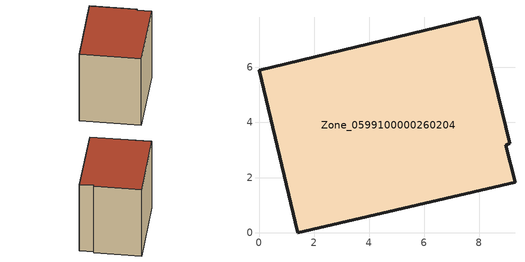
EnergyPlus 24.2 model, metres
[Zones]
Zone_0599100000260204
 floor ground (C_G): 9.11,3.25 8.98,3.17 9.31,1.82 1.42,0 0,5.9 8.01,7.82 z0
 wall outside (C_F): 9.11,3.25 8.01,7.82 0,5.9 1.42,0 9.31,1.82 8.98,3.17 9.11,3.25 z0:7.92
 roof outside (C_R): 8.98,3.17 9.11,3.25 8.01,7.82 0,5.9 1.42,0 9.31,1.82 z7.92
[BUILDING]
Pand.0599100000260204: North Axis=0; Terrain=City; Loads Convergence Tolerance Value=0.04; Temperature Convergence Tolerance Value=0.4; Solar Distribution=FullExterior; Maximum Number of Warmup Days=25; Minimum Number of Warmup Days=1
[Site:Location]
Rotterdam.The.Hague.AP_ZH_NLD Design_Conditions: Latitude=51.96; Longitude=4.45; Time Zone=1; Elevation=-4.5
[SITE:GROUNDTEMPERATURE:BUILDINGSURFACE]
18, 18, 18, 18, 18, 18, 18, 18, 18, 18, 18, 18
[MATERIAL] Thermal Absorptance=0.9; Solar Absorptance=0.7; Visible Absorptance=0.7
Name | Roughness | Thickness | Conductivity | Density | Specific Heat
G.TI.1965-1974 | MediumSmooth | 0.15 | 0.882353 | 540 | 1210
F.TI.1965-1974 | Rough | 0.3 | 0.697674 | 1920 | 840
R.TI.1965-1974 | MediumRough | 0.2 | 0.232558 | 1500 | 1000
[CONSTRUCTION]
C_G: G.TI.1965-1974
C_F: F.TI.1965-1974
C_R: R.TI.1965-1974
[ZONE]
Zone_0599100000260204: Type=1; Multiplier=1; Ceiling Height=Autocalculate; Volume=Autocalculate; Floor Area=autocalculate; Part of Total Floor Area=Yes
[ZONEINFILTRATION:DESIGNFLOWRATE]
Infil_Zone_0599100000260204: Zone or ZoneList or Space or SpaceList=Zone_0599100000260204; Schedule=AlwaysOn; Design Flow Rate Calculation Method=Flow/Area; Flow Rate per Floor Area=0.003; Constant Term Coefficient=1; Temperature Term Coefficient=0; Velocity Term Coefficient=0; Velocity Squared Term Coefficient=0
[HVACTEMPLATE:ZONE:IDEALLOADSAIRSYSTEM]
Zone_0599100000260204: Maximum Heating Supply Air Temperature=50; Minimum Cooling Supply Air Temperature=13; Maximum Heating Supply Air Humidity Ratio=0.0156; Minimum Cooling Supply Air Humidity Ratio=0.0077; Heating Limit=NoLimit; Cooling Limit=NoLimit; Dehumidification Control Type=ConstantSensibleHeatRatio; Cooling Sensible Heat Ratio=0.7; Dehumidification Setpoint=60; Humidification Control Type=None; Humidification Setpoint=30; Outdoor Air Method=None; Outdoor Air Flow Rate per Person=0.00944; Outdoor Air Flow Rate per Zone Floor Area=0; Outdoor Air Flow Rate per Zone=0; Demand Controlled Ventilation Type=None; Outdoor Air Economizer Type=NoEconomizer; Heat Recovery Type=None; Sensible Heat Recovery Effectiveness=0.7; Latent Heat Recovery Effectiveness=0.65
[ZONECONTROL:THERMOSTAT]
ThermostatControl_Zone_0599100000260204: Zone or ZoneList=Zone_0599100000260204; Control Type Schedule=DualSetpointControlType; Control 1=Thermostat_Zone_0599100000260204; Temperature Difference Between Cutout And Setpoint=0
[THERMOSTATSETPOINT:DUALSETPOINT]
Thermostat_Zone_0599100000260204: Heating Setpoint Temperature Schedule=HeatingSetpoint_Zone_0599100000260204; Cooling Setpoint Temperature Schedule=CoolingSetpoint_Zone_0599100000260204
[SCHEDULE:COMPACT]
HeatingSetpoint_Zone_0599100000260204: Through: 12/31, For: AllDays, Until: 24:00, 21
CoolingSetpoint_Zone_0599100000260204: Through: 12/31, For: AllDays, Until: 24:00, 24
DualSetpointControlType: Through: 12/31, For: AllDays, Until: 24:00, 4
AlwaysOn: Through: 12/31, For: AllDays, Until: 24:00, 1
